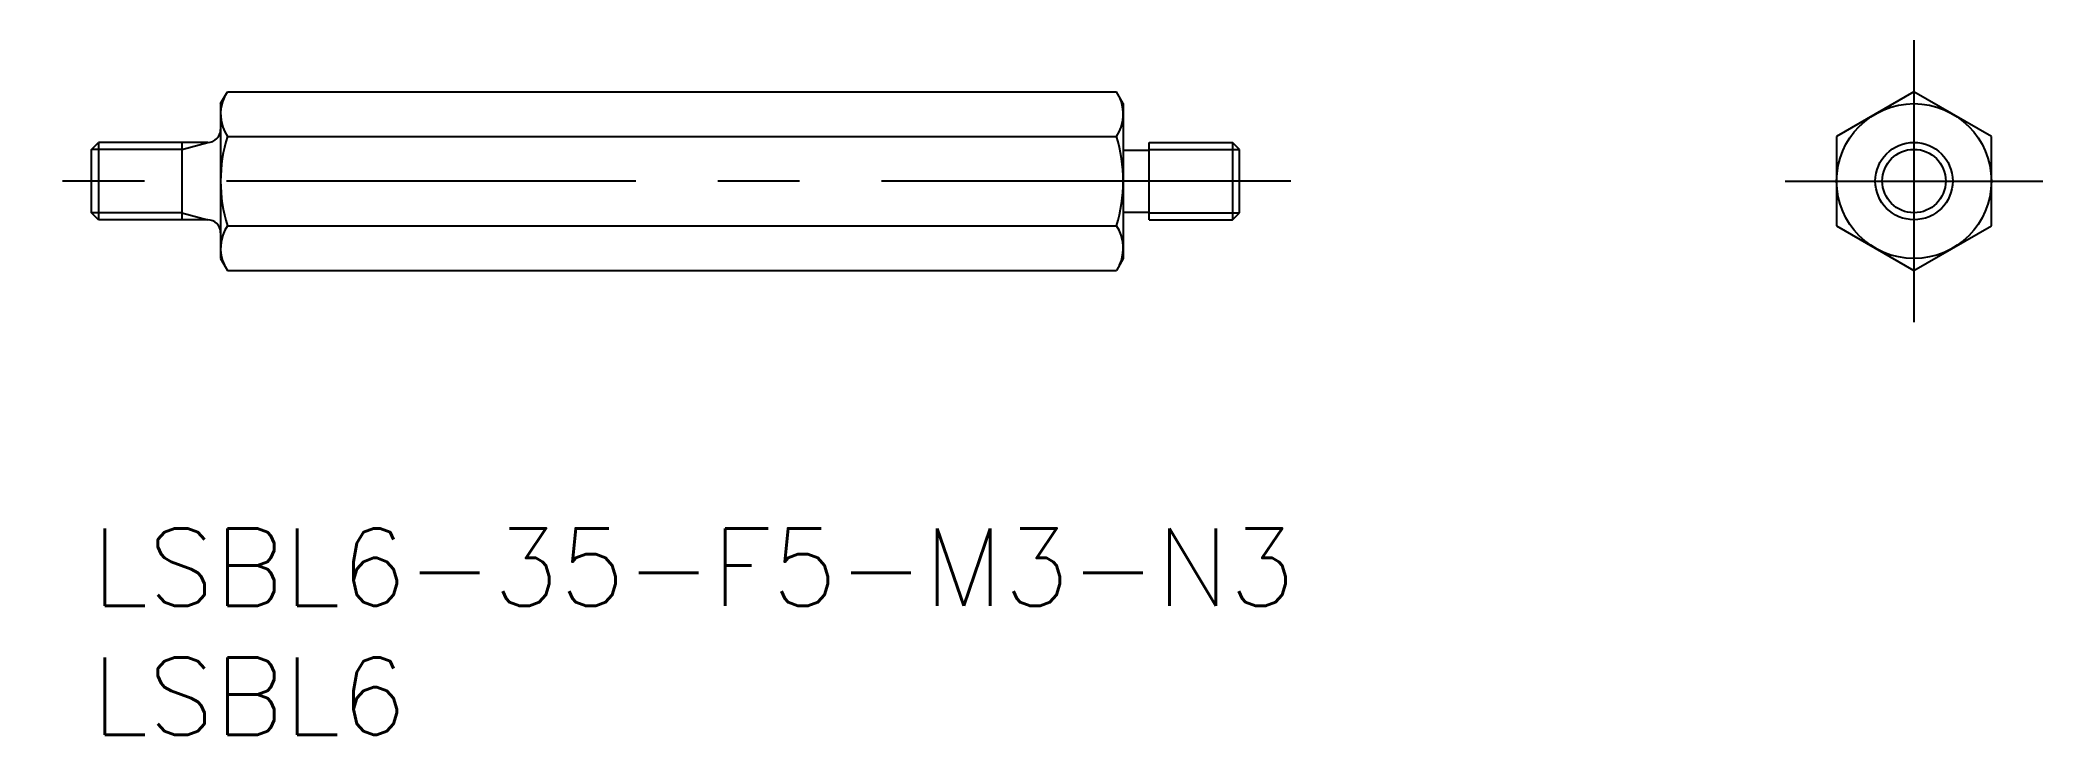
# Model space of a CAD drawing. Extents: x -2 to 75.7, y -8 to 18.9.
import ezdxf

# ---------------------------------------------------------------- set-up
doc = ezdxf.new("R2010")
doc.units = 0
doc.header["$LTSCALE"] = 0.5
doc.linetypes.add('CENTER', pattern=[50.8, 31.75, -6.35, 6.35, -6.35])
for name, color, linetype in [('MSM_CENTER', 1, 'CENTER'), ('MSM_CONTINUOUS', 7, 'CONTINUOUS'), ('MSM_NARROW', 5, 'CONTINUOUS'), ('MSM_PART_NUMBER', 7, 'CONTINUOUS')]:
    doc.layers.add(name, color=color, linetype=linetype)
doc.styles.get("Standard").update_dxf_attribs({"font": 'txt.shx', "height": 3, "bigfont": 'bigfont.shx'})

# ---------------------------------------------------------------- blocks, each defined once
blk = doc.blocks.new('*U4')
at = {"layer": 'MSM_PART_NUMBER'}
blk.add_text('LSBL6-35-F5-M3-N3', height=3, dxfattribs=at).set_placement((0, -3))
blk = doc.blocks.new('*U5')
at = {"layer": 'MSM_PART_NUMBER'}
blk.add_text('LSBL6', height=3, dxfattribs=at).set_placement((0, -8))

msp = doc.modelspace()

# ---------------------------------------------------------------- linework, layer by layer
at = {"layer": 'MSM_CENTER'}
for p, q in [((70.657, 18.928), (70.657, 8)), ((46.5, 13.464), (-2, 13.464)), ((65.657, 13.464), (75.657, 13.464))]:
    msp.add_line(p, q, dxfattribs=at)
at = {"layer": 'MSM_CONTINUOUS'}
for p, q in [((5, 16.464), (5.268, 16.928)), ((5, 16.464), (5, 10.464)), ((5.268, 16.928), (39.732, 16.928)), ((40, 16.464), (39.732, 16.928)), ((40, 16.464), (40, 10.464)), ((70.657, 16.928), (67.657, 15.196)), ((73.657, 15.196), (70.657, 16.928)), ((0, 14.694), (0.271, 14.964)), ((4.5, 14.964), (0.271, 14.964)), ((0.271, 14.964), (0.271, 11.964)), ((3.5, 14.964), (3.5, 11.964)), ((5.268, 15.196), (39.732, 15.196)), ((41, 14.964), (44.23, 14.964)), ((41, 11.964), (41, 14.964)), ((44.5, 14.694), (44.23, 14.964)), ((44.23, 14.964), (44.23, 11.964)), ((67.657, 15.196), (67.657, 11.732)), ((73.657, 11.732), (73.657, 15.196)), ((0, 12.235), (0, 14.694)), ((40, 14.664), (41, 14.664)), ((44.5, 12.235), (44.5, 14.694)), ((0.271, 11.964), (0, 12.235)), ((4.5, 11.964), (0.271, 11.964)), ((5.268, 11.732), (39.732, 11.732)), ((40, 12.264), (41, 12.264)), ((41, 11.964), (44.23, 11.964)), ((44.23, 11.964), (44.5, 12.235)), ((67.657, 11.732), (70.657, 10)), ((70.657, 10), (73.657, 11.732)), ((5, 10.464), (5.268, 10)), ((40, 10.464), (39.732, 10)), ((5.268, 10), (39.732, 10))]:
    msp.add_line(p, q, dxfattribs=at)
for radius in [3, 1.5]:
    msp.add_circle((70.657, 13.464), radius, dxfattribs=at)
for centre, radius, start, end in [((6.533, 16.062), 1.533, 154.38425, 214.38425), ((38.467, 16.062), 1.533, 325.61575, 25.61575), ((4.5, 15.464), 0.5, 270, 0), ((10.732, 13.464), 5.732, 162.41205, 197.58795), ((34.268, 13.464), 5.732, 342.41205, 17.58795), ((4.5, 11.464), 0.5, 0, 90), ((6.533, 10.866), 1.533, 145.61575, 205.61575), ((38.467, 10.866), 1.533, 334.38425, 34.38425)]:
    msp.add_arc(centre, radius, start, end, dxfattribs=at)
at = {"layer": 'MSM_NARROW'}
for p, q in [((3.5, 14.694), (4.5, 14.964)), ((3.5, 14.694), (0, 14.694)), ((41, 14.694), (44.5, 14.694)), ((3.5, 12.235), (0, 12.235)), ((3.5, 12.235), (4.5, 11.964)), ((41, 12.235), (44.5, 12.235))]:
    msp.add_line(p, q, dxfattribs=at)
msp.add_circle((70.657, 13.464), 1.23, dxfattribs=at)

# ---------------------------------------------------------------- block references
at = {"layer": 'MSM_CONTINUOUS'}
for name in ['*U4', '*U5']:
    msp.add_blockref(name, (0, 0), dxfattribs=at)

doc.saveas('drawing.dxf')
